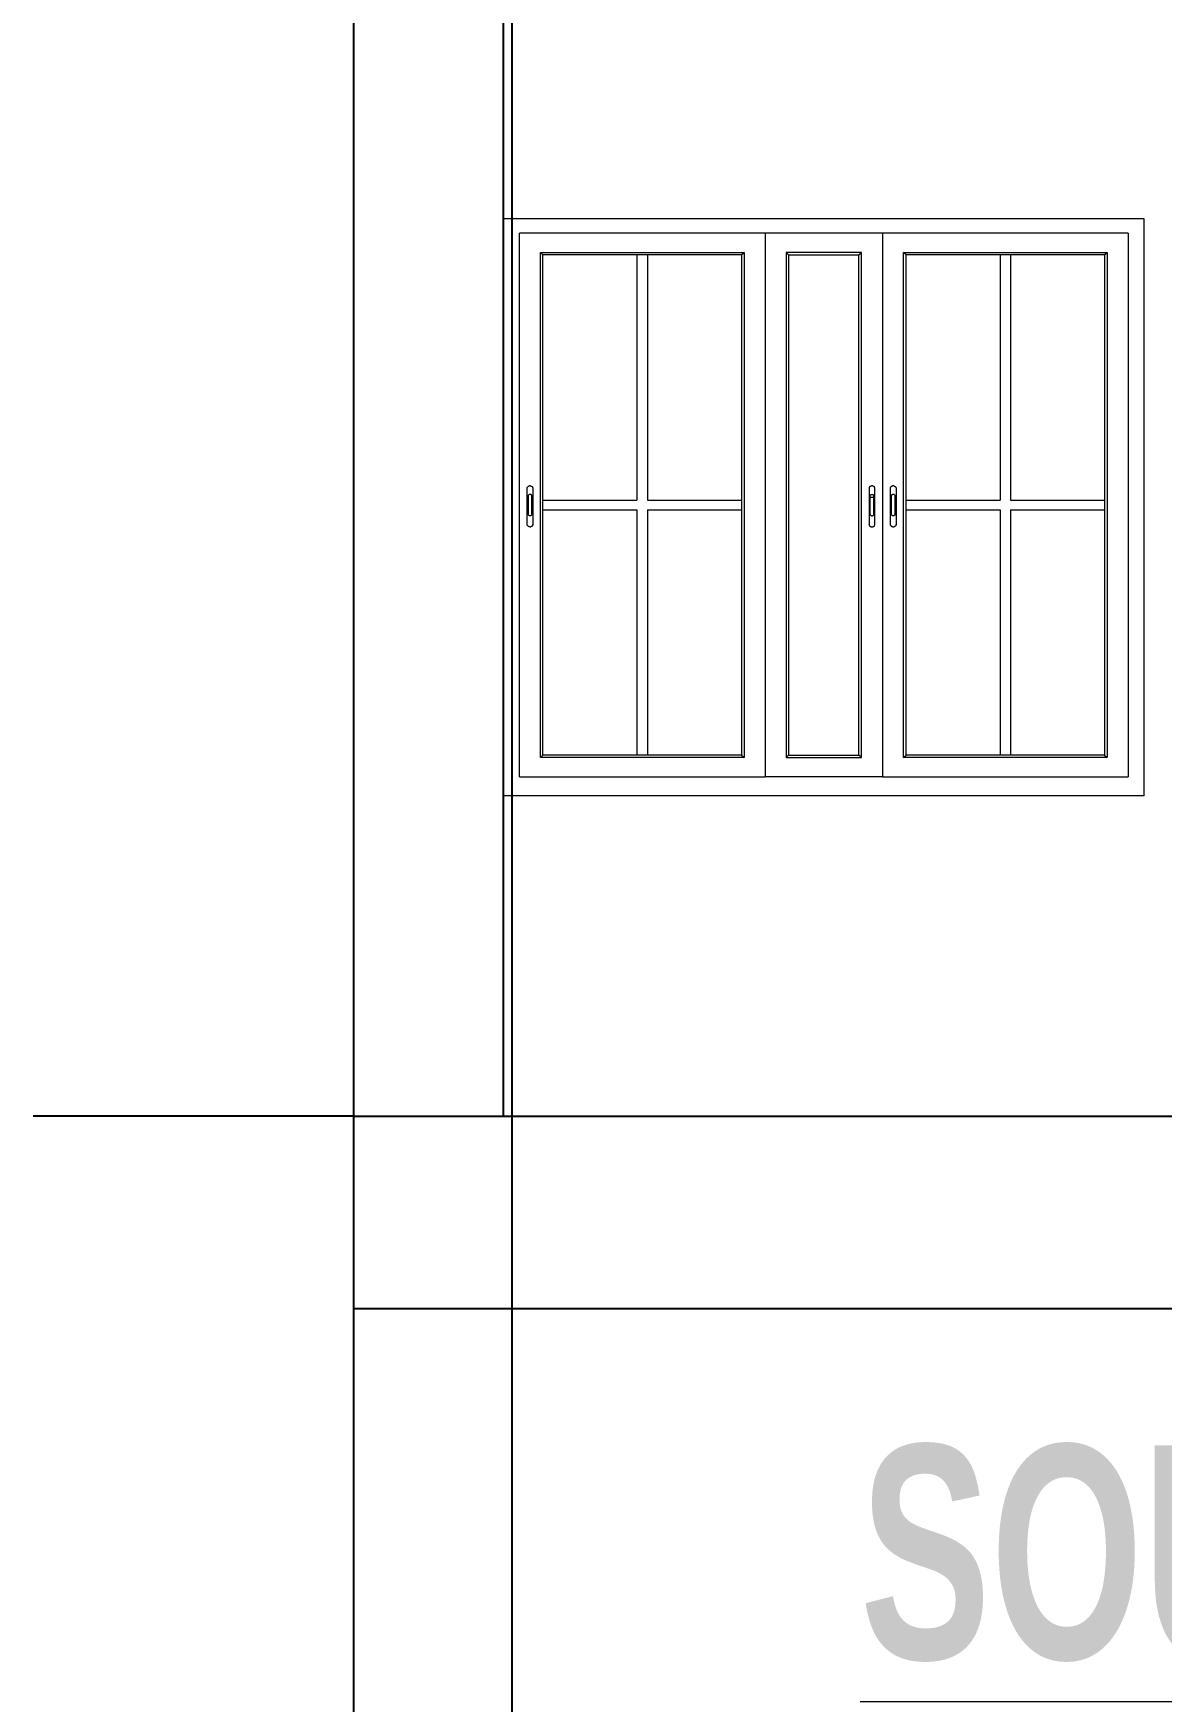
# Model space of a CAD drawing. Header units: inches. Extents: x -10117506 to -5032697, y -6529230 to -3254494.
# Drawn here: x -5037787.8 to -5037682.2, y -3257686.5 to -3257530.4 of the extents above; entities that cross this region are included whole.
import ezdxf

# ---------------------------------------------------------------- set-up
doc = ezdxf.new("R2010")
doc.units = ezdxf.units.IN
doc.header["$LTSCALE"] = 2
doc.header["$MEASUREMENT"] = 0
doc.layers.get('0').update_dxf_attribs({"linetype": 'CONTINUOUS'})
doc.layers.add('Text-100.w', color=254, linetype='CONTINUOUS', lineweight=9)
doc.layers.add('window', color=4, linetype='CONTINUOUS', lineweight=13)
doc.styles.add('Arial', font='arial.ttf', dxfattribs={"width": 0.8, "height": 12})

msp = doc.modelspace()

# ---------------------------------------------------------------- linework, layer by layer
at = {"ltscale": 0.5}
for p, q in [((-5037757.79, -3257631.74), (-5037757.79, -3257524.74)), ((-5037743.79, -3257631.74), (-5037743.79, -3257524.74)), ((-5037757.79, -3257631.74), (-5037787.79, -3257631.74)), ((-5037757.79, -3257631.74), (-5037495.2, -3257631.74)), ((-5037757.79, -3257649.74), (-5037757.79, -3257631.74)), ((-5037757.79, -3257649.74), (-5037495.2, -3257649.74))]:
    msp.add_line(p, q, dxfattribs=at)
for p in [(-5037757.79, -3257064.23), (-5037742.97, -3257063.33)]:
    msp.add_xline(p, (0, 1), dxfattribs=at)
at = {"layer": 'window'}
for p, q in [((-5037743.79, -3257601.74), (-5037743.79, -3257547.74)), ((-5037683.79, -3257547.74), (-5037743.79, -3257547.74)), ((-5037683.79, -3257601.74), (-5037683.79, -3257547.74)), ((-5037742.29, -3257599.96), (-5037742.29, -3257549.07)), ((-5037685.29, -3257549.07), (-5037742.29, -3257549.07)), ((-5037719.29, -3257549.07), (-5037719.29, -3257599.96)), ((-5037708.29, -3257549.07), (-5037708.29, -3257599.96)), ((-5037685.29, -3257549.07), (-5037685.29, -3257599.96)), ((-5037740.32, -3257598.16), (-5037740.32, -3257550.87)), ((-5037740.32, -3257550.87), (-5037721.25, -3257550.87)), ((-5037740.08, -3257551.1), (-5037740.32, -3257550.87)), ((-5037740.08, -3257597.94), (-5037740.08, -3257551.1)), ((-5037721.5, -3257551.1), (-5037740.08, -3257551.1)), ((-5037731.28, -3257551.1), (-5037731.28, -3257574.07)), ((-5037730.3, -3257551.1), (-5037730.3, -3257574.07)), ((-5037721.5, -3257551.1), (-5037721.25, -3257550.87)), ((-5037721.5, -3257551.1), (-5037721.5, -3257597.94)), ((-5037721.25, -3257550.87), (-5037721.25, -3257598.16)), ((-5037710.25, -3257550.87), (-5037717.32, -3257550.87)), ((-5037717.32, -3257550.87), (-5037717.32, -3257598.16)), ((-5037717.08, -3257551.1), (-5037717.32, -3257550.87)), ((-5037717.08, -3257551.1), (-5037717.08, -3257597.94)), ((-5037717.08, -3257551.1), (-5037710.5, -3257551.1)), ((-5037710.5, -3257551.1), (-5037710.25, -3257550.87)), ((-5037710.5, -3257597.94), (-5037710.5, -3257551.1)), ((-5037710.25, -3257598.16), (-5037710.25, -3257550.87)), ((-5037706.32, -3257598.16), (-5037706.32, -3257550.87)), ((-5037706.32, -3257550.87), (-5037687.25, -3257550.87)), ((-5037706.08, -3257551.1), (-5037706.32, -3257550.87)), ((-5037706.08, -3257597.94), (-5037706.08, -3257551.1)), ((-5037687.5, -3257551.1), (-5037706.08, -3257551.1)), ((-5037697.28, -3257551.1), (-5037697.28, -3257574.07)), ((-5037696.3, -3257551.1), (-5037696.3, -3257574.07)), ((-5037687.5, -3257551.1), (-5037687.25, -3257550.87)), ((-5037687.5, -3257551.1), (-5037687.5, -3257597.94)), ((-5037687.25, -3257550.87), (-5037687.25, -3257598.16)), ((-5037741.56, -3257572.92), (-5037741.55, -3257572.88)), ((-5037741.56, -3257572.95), (-5037741.55, -3257572.88)), ((-5037741.56, -3257572.95), (-5037741.56, -3257572.92)), ((-5037741.56, -3257576.34), (-5037741.56, -3257572.95)), ((-5037741.55, -3257572.88), (-5037741.53, -3257572.85)), ((-5037741.53, -3257572.85), (-5037741.51, -3257572.82)), ((-5037741.48, -3257572.79), (-5037741.51, -3257572.82)), ((-5037741.45, -3257572.77), (-5037741.48, -3257572.79)), ((-5037741.46, -3257573.62), (-5037741.47, -3257573.65)), ((-5037741.47, -3257573.65), (-5037741.47, -3257573.67)), ((-5037741.47, -3257573.67), (-5037741.47, -3257575.38)), ((-5037741.45, -3257573.6), (-5037741.46, -3257573.62)), ((-5037741.45, -3257572.77), (-5037741.41, -3257572.75)), ((-5037741.44, -3257573.58), (-5037741.45, -3257573.6)), ((-5037741.42, -3257573.56), (-5037741.44, -3257573.58)), ((-5037741.4, -3257573.55), (-5037741.42, -3257573.56)), ((-5037741.37, -3257572.74), (-5037741.41, -3257572.75)), ((-5037741.37, -3257573.54), (-5037741.4, -3257573.55)), ((-5037741.33, -3257572.73), (-5037741.37, -3257572.74)), ((-5037741.35, -3257573.53), (-5037741.37, -3257573.54)), ((-5037741.32, -3257573.52), (-5037741.35, -3257573.53)), ((-5037741.29, -3257572.73), (-5037741.33, -3257572.73)), ((-5037741.29, -3257573.52), (-5037741.32, -3257573.52)), ((-5037741.25, -3257572.73), (-5037741.29, -3257572.73)), ((-5037741.26, -3257573.52), (-5037741.29, -3257573.52)), ((-5037741.24, -3257573.53), (-5037741.26, -3257573.52)), ((-5037741.25, -3257572.73), (-5037741.21, -3257572.74)), ((-5037741.21, -3257573.54), (-5037741.24, -3257573.53)), ((-5037741.21, -3257572.74), (-5037741.17, -3257572.75)), ((-5037741.18, -3257573.55), (-5037741.21, -3257573.54)), ((-5037741.16, -3257573.56), (-5037741.18, -3257573.55)), ((-5037741.17, -3257572.75), (-5037741.13, -3257572.77)), ((-5037741.14, -3257573.58), (-5037741.16, -3257573.56)), ((-5037741.13, -3257573.6), (-5037741.14, -3257573.58)), ((-5037741.13, -3257572.77), (-5037741.1, -3257572.79)), ((-5037741.12, -3257573.62), (-5037741.13, -3257573.6)), ((-5037741.11, -3257573.65), (-5037741.12, -3257573.62)), ((-5037741.11, -3257573.67), (-5037741.11, -3257573.65)), ((-5037741.11, -3257575.38), (-5037741.11, -3257573.67)), ((-5037741.1, -3257572.79), (-5037741.07, -3257572.82)), ((-5037741.05, -3257572.85), (-5037741.07, -3257572.82)), ((-5037741.03, -3257572.88), (-5037741.05, -3257572.85)), ((-5037741.02, -3257572.92), (-5037741.03, -3257572.88)), ((-5037741.02, -3257572.92), (-5037741.02, -3257572.95)), ((-5037741.02, -3257572.95), (-5037741.02, -3257576.34)), ((-5037709.54, -3257572.88), (-5037709.55, -3257572.92)), ((-5037709.55, -3257572.92), (-5037709.55, -3257572.95)), ((-5037709.55, -3257572.95), (-5037709.55, -3257576.34)), ((-5037709.52, -3257572.85), (-5037709.54, -3257572.88)), ((-5037709.5, -3257572.82), (-5037709.52, -3257572.85)), ((-5037709.47, -3257572.79), (-5037709.5, -3257572.82)), ((-5037709.44, -3257572.77), (-5037709.47, -3257572.79)), ((-5037709.46, -3257573.65), (-5037709.45, -3257573.62)), ((-5037709.46, -3257573.67), (-5037709.46, -3257573.65)), ((-5037709.46, -3257573.92), (-5037709.46, -3257573.67)), ((-5037709.45, -3257573.62), (-5037709.44, -3257573.6)), ((-5037709.45, -3257573.87), (-5037709.44, -3257573.85)), ((-5037709.4, -3257572.75), (-5037709.44, -3257572.77)), ((-5037709.44, -3257573.6), (-5037709.43, -3257573.58)), ((-5037709.44, -3257573.85), (-5037709.43, -3257573.83)), ((-5037709.43, -3257573.58), (-5037709.41, -3257573.56)), ((-5037709.43, -3257573.83), (-5037709.41, -3257573.81)), ((-5037709.41, -3257573.56), (-5037709.39, -3257573.55)), ((-5037709.41, -3257573.81), (-5037709.39, -3257573.8)), ((-5037709.37, -3257572.74), (-5037709.4, -3257572.75)), ((-5037709.39, -3257573.55), (-5037709.36, -3257573.54)), ((-5037709.39, -3257573.8), (-5037709.36, -3257573.79)), ((-5037709.32, -3257572.73), (-5037709.37, -3257572.74)), ((-5037709.36, -3257573.54), (-5037709.34, -3257573.53)), ((-5037709.36, -3257573.79), (-5037709.34, -3257573.78)), ((-5037709.34, -3257573.53), (-5037709.31, -3257573.52)), ((-5037709.34, -3257573.78), (-5037709.31, -3257573.77)), ((-5037709.28, -3257572.73), (-5037709.32, -3257572.73)), ((-5037709.31, -3257573.52), (-5037709.28, -3257573.52)), ((-5037709.31, -3257573.77), (-5037709.28, -3257573.77)), ((-5037709.24, -3257572.73), (-5037709.28, -3257572.73)), ((-5037709.28, -3257573.52), (-5037709.25, -3257573.52)), ((-5037709.28, -3257573.77), (-5037709.25, -3257573.77)), ((-5037709.25, -3257573.52), (-5037709.23, -3257573.53)), ((-5037709.25, -3257573.77), (-5037709.23, -3257573.78)), ((-5037709.2, -3257572.74), (-5037709.24, -3257572.73)), ((-5037709.23, -3257573.53), (-5037709.2, -3257573.54)), ((-5037709.23, -3257573.78), (-5037709.2, -3257573.79)), ((-5037709.16, -3257572.75), (-5037709.2, -3257572.74)), ((-5037709.2, -3257573.54), (-5037709.18, -3257573.55)), ((-5037709.2, -3257573.79), (-5037709.18, -3257573.8)), ((-5037709.18, -3257573.55), (-5037709.15, -3257573.56)), ((-5037709.18, -3257573.8), (-5037709.15, -3257573.81)), ((-5037709.12, -3257572.77), (-5037709.16, -3257572.75)), ((-5037709.15, -3257573.56), (-5037709.14, -3257573.58)), ((-5037709.15, -3257573.81), (-5037709.14, -3257573.83)), ((-5037709.14, -3257573.58), (-5037709.12, -3257573.6)), ((-5037709.14, -3257573.83), (-5037709.12, -3257573.85)), ((-5037709.09, -3257572.79), (-5037709.12, -3257572.77)), ((-5037709.12, -3257573.6), (-5037709.11, -3257573.62)), ((-5037709.12, -3257573.85), (-5037709.11, -3257573.87)), ((-5037709.11, -3257573.62), (-5037709.1, -3257573.65)), ((-5037709.1, -3257573.65), (-5037709.1, -3257573.67)), ((-5037709.1, -3257575.38), (-5037709.1, -3257573.67)), ((-5037709.06, -3257572.82), (-5037709.09, -3257572.79)), ((-5037709.04, -3257572.85), (-5037709.06, -3257572.82)), ((-5037709.03, -3257572.88), (-5037709.04, -3257572.85)), ((-5037709.02, -3257572.92), (-5037709.03, -3257572.88)), ((-5037709.01, -3257572.95), (-5037709.03, -3257572.88)), ((-5037709.01, -3257572.95), (-5037709.02, -3257572.92)), ((-5037709.01, -3257576.34), (-5037709.01, -3257572.95)), ((-5037707.56, -3257572.92), (-5037707.55, -3257572.88)), ((-5037707.56, -3257572.95), (-5037707.55, -3257572.88)), ((-5037707.56, -3257572.95), (-5037707.56, -3257572.92)), ((-5037707.56, -3257576.34), (-5037707.56, -3257572.95)), ((-5037707.55, -3257572.88), (-5037707.53, -3257572.85)), ((-5037707.53, -3257572.85), (-5037707.51, -3257572.82)), ((-5037707.48, -3257572.79), (-5037707.51, -3257572.82)), ((-5037707.45, -3257572.77), (-5037707.48, -3257572.79)), ((-5037707.46, -3257573.62), (-5037707.47, -3257573.65)), ((-5037707.47, -3257573.65), (-5037707.47, -3257573.67)), ((-5037707.47, -3257573.67), (-5037707.47, -3257575.38)), ((-5037707.45, -3257573.6), (-5037707.46, -3257573.62)), ((-5037707.45, -3257572.77), (-5037707.41, -3257572.75)), ((-5037707.44, -3257573.58), (-5037707.45, -3257573.6)), ((-5037707.42, -3257573.56), (-5037707.44, -3257573.58)), ((-5037707.4, -3257573.55), (-5037707.42, -3257573.56)), ((-5037707.37, -3257572.74), (-5037707.41, -3257572.75)), ((-5037707.37, -3257573.54), (-5037707.4, -3257573.55)), ((-5037707.33, -3257572.73), (-5037707.37, -3257572.74)), ((-5037707.35, -3257573.53), (-5037707.37, -3257573.54)), ((-5037707.32, -3257573.52), (-5037707.35, -3257573.53)), ((-5037707.29, -3257572.73), (-5037707.33, -3257572.73)), ((-5037707.29, -3257573.52), (-5037707.32, -3257573.52)), ((-5037707.25, -3257572.73), (-5037707.29, -3257572.73)), ((-5037707.26, -3257573.52), (-5037707.29, -3257573.52)), ((-5037707.24, -3257573.53), (-5037707.26, -3257573.52)), ((-5037707.25, -3257572.73), (-5037707.21, -3257572.74)), ((-5037707.21, -3257573.54), (-5037707.24, -3257573.53)), ((-5037707.21, -3257572.74), (-5037707.17, -3257572.75)), ((-5037707.18, -3257573.55), (-5037707.21, -3257573.54)), ((-5037707.16, -3257573.56), (-5037707.18, -3257573.55)), ((-5037707.17, -3257572.75), (-5037707.13, -3257572.77)), ((-5037707.14, -3257573.58), (-5037707.16, -3257573.56)), ((-5037707.13, -3257573.6), (-5037707.14, -3257573.58)), ((-5037707.13, -3257572.77), (-5037707.1, -3257572.79)), ((-5037707.12, -3257573.62), (-5037707.13, -3257573.6)), ((-5037707.11, -3257573.65), (-5037707.12, -3257573.62)), ((-5037707.11, -3257573.67), (-5037707.11, -3257573.65)), ((-5037707.11, -3257575.38), (-5037707.11, -3257573.67)), ((-5037707.1, -3257572.79), (-5037707.07, -3257572.82)), ((-5037707.05, -3257572.85), (-5037707.07, -3257572.82)), ((-5037707.03, -3257572.88), (-5037707.05, -3257572.85)), ((-5037707.02, -3257572.92), (-5037707.03, -3257572.88)), ((-5037707.02, -3257572.92), (-5037707.02, -3257572.95)), ((-5037707.02, -3257572.95), (-5037707.02, -3257576.34)), ((-5037741.47, -3257575.4), (-5037741.47, -3257575.38)), ((-5037741.46, -3257575.42), (-5037741.47, -3257575.4)), ((-5037741.45, -3257575.44), (-5037741.46, -3257575.42)), ((-5037741.12, -3257575.42), (-5037741.13, -3257575.44)), ((-5037741.11, -3257575.4), (-5037741.12, -3257575.42)), ((-5037741.11, -3257575.38), (-5037741.11, -3257575.4)), ((-5037740.08, -3257574.07), (-5037731.28, -3257574.07)), ((-5037740.08, -3257574.97), (-5037731.28, -3257574.97)), ((-5037731.28, -3257574.97), (-5037731.28, -3257597.94)), ((-5037730.3, -3257574.07), (-5037721.5, -3257574.07)), ((-5037730.3, -3257574.97), (-5037721.5, -3257574.97)), ((-5037730.3, -3257574.97), (-5037730.3, -3257597.94)), ((-5037709.46, -3257573.89), (-5037709.45, -3257573.87)), ((-5037709.46, -3257573.92), (-5037709.46, -3257573.89)), ((-5037709.46, -3257575.38), (-5037709.46, -3257573.92)), ((-5037709.46, -3257575.38), (-5037709.46, -3257575.4)), ((-5037709.46, -3257575.4), (-5037709.45, -3257575.42)), ((-5037709.45, -3257575.42), (-5037709.44, -3257575.44)), ((-5037709.12, -3257575.44), (-5037709.11, -3257575.42)), ((-5037709.11, -3257573.87), (-5037709.1, -3257573.89)), ((-5037709.11, -3257575.42), (-5037709.1, -3257575.4)), ((-5037709.1, -3257573.89), (-5037709.1, -3257573.92)), ((-5037709.1, -3257575.4), (-5037709.1, -3257575.38)), ((-5037707.47, -3257575.4), (-5037707.47, -3257575.38)), ((-5037707.46, -3257575.42), (-5037707.47, -3257575.4)), ((-5037707.45, -3257575.44), (-5037707.46, -3257575.42)), ((-5037707.12, -3257575.42), (-5037707.13, -3257575.44)), ((-5037707.11, -3257575.4), (-5037707.12, -3257575.42)), ((-5037707.11, -3257575.38), (-5037707.11, -3257575.4)), ((-5037706.08, -3257574.07), (-5037697.28, -3257574.07)), ((-5037706.08, -3257574.97), (-5037697.28, -3257574.97)), ((-5037697.28, -3257574.97), (-5037697.28, -3257597.94)), ((-5037696.3, -3257574.07), (-5037687.5, -3257574.07)), ((-5037696.3, -3257574.97), (-5037687.5, -3257574.97)), ((-5037696.3, -3257574.97), (-5037696.3, -3257597.94)), ((-5037741.56, -3257576.38), (-5037741.56, -3257576.34)), ((-5037741.55, -3257576.41), (-5037741.56, -3257576.38)), ((-5037741.55, -3257576.41), (-5037741.53, -3257576.44)), ((-5037741.53, -3257576.44), (-5037741.51, -3257576.47)), ((-5037741.51, -3257576.47), (-5037741.48, -3257576.5)), ((-5037741.45, -3257576.52), (-5037741.48, -3257576.5)), ((-5037741.44, -3257575.46), (-5037741.45, -3257575.44)), ((-5037741.41, -3257576.54), (-5037741.45, -3257576.52)), ((-5037741.42, -3257575.48), (-5037741.44, -3257575.46)), ((-5037741.4, -3257575.5), (-5037741.42, -3257575.48)), ((-5037741.41, -3257576.54), (-5037741.37, -3257576.55)), ((-5037741.37, -3257575.51), (-5037741.4, -3257575.5)), ((-5037741.35, -3257575.52), (-5037741.37, -3257575.51)), ((-5037741.33, -3257576.56), (-5037741.37, -3257576.55)), ((-5037741.32, -3257575.52), (-5037741.35, -3257575.52)), ((-5037741.29, -3257576.56), (-5037741.33, -3257576.56)), ((-5037741.29, -3257575.52), (-5037741.32, -3257575.52)), ((-5037741.26, -3257575.52), (-5037741.29, -3257575.52)), ((-5037741.29, -3257576.56), (-5037741.25, -3257576.56)), ((-5037741.24, -3257575.52), (-5037741.26, -3257575.52)), ((-5037741.25, -3257576.56), (-5037741.21, -3257576.55)), ((-5037741.21, -3257575.51), (-5037741.24, -3257575.52)), ((-5037741.18, -3257575.5), (-5037741.21, -3257575.51)), ((-5037741.17, -3257576.54), (-5037741.21, -3257576.55)), ((-5037741.16, -3257575.48), (-5037741.18, -3257575.5)), ((-5037741.13, -3257576.52), (-5037741.17, -3257576.54)), ((-5037741.14, -3257575.46), (-5037741.16, -3257575.48)), ((-5037741.13, -3257575.44), (-5037741.14, -3257575.46)), ((-5037741.13, -3257576.52), (-5037741.1, -3257576.5)), ((-5037741.1, -3257576.5), (-5037741.07, -3257576.47)), ((-5037741.07, -3257576.47), (-5037741.05, -3257576.44)), ((-5037741.03, -3257576.41), (-5037741.05, -3257576.44)), ((-5037741.02, -3257576.34), (-5037741.03, -3257576.41)), ((-5037741.02, -3257576.38), (-5037741.03, -3257576.41)), ((-5037741.02, -3257576.38), (-5037741.02, -3257576.34)), ((-5037709.55, -3257576.38), (-5037709.55, -3257576.34)), ((-5037709.55, -3257576.34), (-5037709.54, -3257576.41)), ((-5037709.55, -3257576.38), (-5037709.54, -3257576.41)), ((-5037709.54, -3257576.41), (-5037709.52, -3257576.44)), ((-5037709.52, -3257576.44), (-5037709.5, -3257576.47)), ((-5037709.5, -3257576.47), (-5037709.47, -3257576.5)), ((-5037709.47, -3257576.5), (-5037709.44, -3257576.52)), ((-5037709.44, -3257575.44), (-5037709.43, -3257575.46)), ((-5037709.44, -3257576.52), (-5037709.4, -3257576.54)), ((-5037709.43, -3257575.46), (-5037709.41, -3257575.48)), ((-5037709.41, -3257575.48), (-5037709.39, -3257575.5)), ((-5037709.4, -3257576.54), (-5037709.37, -3257576.55)), ((-5037709.39, -3257575.5), (-5037709.36, -3257575.51)), ((-5037709.37, -3257576.55), (-5037709.32, -3257576.56)), ((-5037709.36, -3257575.51), (-5037709.34, -3257575.52)), ((-5037709.34, -3257575.52), (-5037709.31, -3257575.52)), ((-5037709.32, -3257576.56), (-5037709.28, -3257576.56)), ((-5037709.31, -3257575.52), (-5037709.28, -3257575.52)), ((-5037709.28, -3257575.52), (-5037709.25, -3257575.52)), ((-5037709.28, -3257576.56), (-5037709.24, -3257576.56)), ((-5037709.25, -3257575.52), (-5037709.23, -3257575.52)), ((-5037709.24, -3257576.56), (-5037709.2, -3257576.55)), ((-5037709.23, -3257575.52), (-5037709.2, -3257575.51)), ((-5037709.2, -3257575.51), (-5037709.18, -3257575.5)), ((-5037709.2, -3257576.55), (-5037709.16, -3257576.54)), ((-5037709.18, -3257575.5), (-5037709.15, -3257575.48)), ((-5037709.16, -3257576.54), (-5037709.12, -3257576.52)), ((-5037709.15, -3257575.48), (-5037709.14, -3257575.46)), ((-5037709.14, -3257575.46), (-5037709.12, -3257575.44)), ((-5037709.12, -3257576.52), (-5037709.09, -3257576.5)), ((-5037709.09, -3257576.5), (-5037709.06, -3257576.47)), ((-5037709.06, -3257576.47), (-5037709.04, -3257576.44)), ((-5037709.04, -3257576.44), (-5037709.03, -3257576.41)), ((-5037709.03, -3257576.41), (-5037709.02, -3257576.38)), ((-5037709.02, -3257576.38), (-5037709.01, -3257576.34)), ((-5037707.56, -3257576.38), (-5037707.56, -3257576.34)), ((-5037707.55, -3257576.41), (-5037707.56, -3257576.38)), ((-5037707.55, -3257576.41), (-5037707.53, -3257576.44)), ((-5037707.53, -3257576.44), (-5037707.51, -3257576.47)), ((-5037707.51, -3257576.47), (-5037707.48, -3257576.5)), ((-5037707.45, -3257576.52), (-5037707.48, -3257576.5)), ((-5037707.44, -3257575.46), (-5037707.45, -3257575.44)), ((-5037707.41, -3257576.54), (-5037707.45, -3257576.52)), ((-5037707.42, -3257575.48), (-5037707.44, -3257575.46)), ((-5037707.4, -3257575.5), (-5037707.42, -3257575.48)), ((-5037707.41, -3257576.54), (-5037707.37, -3257576.55)), ((-5037707.37, -3257575.51), (-5037707.4, -3257575.5)), ((-5037707.35, -3257575.52), (-5037707.37, -3257575.51)), ((-5037707.33, -3257576.56), (-5037707.37, -3257576.55)), ((-5037707.32, -3257575.52), (-5037707.35, -3257575.52)), ((-5037707.29, -3257576.56), (-5037707.33, -3257576.56)), ((-5037707.29, -3257575.52), (-5037707.32, -3257575.52)), ((-5037707.26, -3257575.52), (-5037707.29, -3257575.52)), ((-5037707.29, -3257576.56), (-5037707.25, -3257576.56)), ((-5037707.24, -3257575.52), (-5037707.26, -3257575.52)), ((-5037707.25, -3257576.56), (-5037707.21, -3257576.55)), ((-5037707.21, -3257575.51), (-5037707.24, -3257575.52)), ((-5037707.18, -3257575.5), (-5037707.21, -3257575.51)), ((-5037707.17, -3257576.54), (-5037707.21, -3257576.55)), ((-5037707.16, -3257575.48), (-5037707.18, -3257575.5)), ((-5037707.13, -3257576.52), (-5037707.17, -3257576.54)), ((-5037707.14, -3257575.46), (-5037707.16, -3257575.48)), ((-5037707.13, -3257575.44), (-5037707.14, -3257575.46)), ((-5037707.13, -3257576.52), (-5037707.1, -3257576.5)), ((-5037707.1, -3257576.5), (-5037707.07, -3257576.47)), ((-5037707.07, -3257576.47), (-5037707.05, -3257576.44)), ((-5037707.03, -3257576.41), (-5037707.05, -3257576.44)), ((-5037707.02, -3257576.34), (-5037707.03, -3257576.41)), ((-5037707.02, -3257576.38), (-5037707.03, -3257576.41)), ((-5037707.02, -3257576.38), (-5037707.02, -3257576.34)), ((-5037740.32, -3257598.16), (-5037740.08, -3257597.94)), ((-5037721.25, -3257598.16), (-5037740.32, -3257598.16)), ((-5037721.5, -3257597.94), (-5037740.08, -3257597.94)), ((-5037721.5, -3257597.94), (-5037721.25, -3257598.16)), ((-5037717.08, -3257597.94), (-5037717.32, -3257598.16)), ((-5037717.32, -3257598.16), (-5037710.25, -3257598.16)), ((-5037717.08, -3257597.94), (-5037710.5, -3257597.94)), ((-5037710.25, -3257598.16), (-5037710.5, -3257597.94)), ((-5037706.32, -3257598.16), (-5037706.08, -3257597.94)), ((-5037687.25, -3257598.16), (-5037706.32, -3257598.16)), ((-5037687.5, -3257597.94), (-5037706.08, -3257597.94)), ((-5037687.5, -3257597.94), (-5037687.25, -3257598.16)), ((-5037742.29, -3257599.96), (-5037719.29, -3257599.96)), ((-5037708.29, -3257599.96), (-5037719.29, -3257599.96)), ((-5037708.29, -3257599.96), (-5037685.29, -3257599.96)), ((-5037683.79, -3257601.74), (-5037743.79, -3257601.74))]:
    msp.add_line(p, q, dxfattribs=at)

# ---------------------------------------------------------------- texts
at = {"layer": 'Text-100.w', "insert": (-5037625.89, -3257662.53), "char_height": 20, "width": 569.1024, "attachment_point": 2, "style": 'Arial'}
msp.add_mtext('\\A1;{\\fArial Narrow|b1|i0|c0|p34;\\L SOUTH ELEVATION}', dxfattribs=at)

doc.saveas('drawing.dxf')
